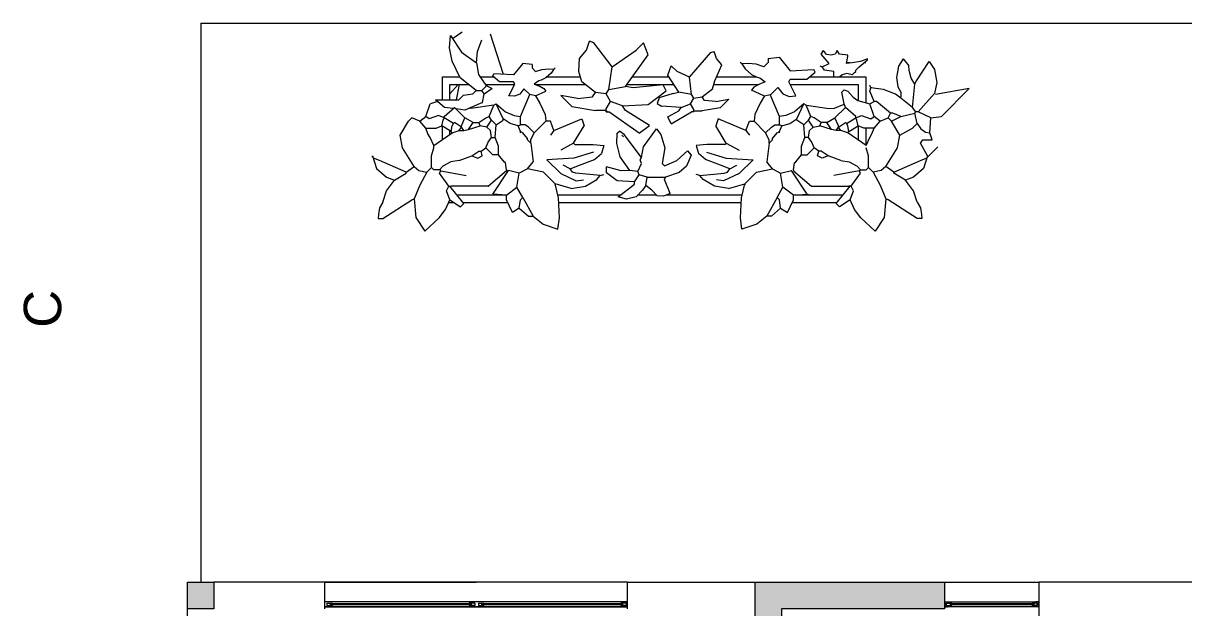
# Model space of a CAD drawing. Header units: inches. Extents: x -1721 to -596, y -6348 to -3031.
# Drawn here: x -837.43 to -831.29, y -3182.4 to -3179.32 of the extents above; entities that cross this region are included whole.
import ezdxf

# ---------------------------------------------------------------- set-up
doc = ezdxf.new("R2010")
doc.units = ezdxf.units.IN
doc.header["$MEASUREMENT"] = 0
for name, color, linetype, lineweight in [('0_Num_Penna__7', 7, 'Continuous', 18), ('A-FLOR-FTPT_Num_Penna__6', 6, 'Continuous', 18), ('A-FLOR-PATT_Num_Penna__8', 8, 'Continuous', 18), ('A-FURN_Num_Penna__8', 8, 'Continuous', 18), ('A-GLAZ-FULL_Num_Penna__4', 4, 'Continuous', 18), ('A-WALL-FULL_Num_Penna__7', 7, 'Continuous', 18), ('piante_Num_Penna__94', 94, 'Continuous', 18)]:
    doc.layers.add(name, color=color, linetype=linetype, lineweight=lineweight)
doc.styles.add('GENERATED_STYLE_1', font='Arial.ttf')

msp = doc.modelspace()

# ---------------------------------------------------------------- hatches: boundary and pattern name
at = {"layer": 'A-FLOR-PATT_Num_Penna__8', "linetype": 'Continuous', "lineweight": 18}
for points in [[(-836.5582, -3182.2665), (-836.5582, -3182.4065), (-836.4182, -3182.4065), (-836.4182, -3182.2665)], [(-833.5582, -3182.2665), (-833.5582, -3182.5165), (-833.4182, -3182.5165), (-833.4182, -3182.4065), (-832.5582, -3182.4065), (-832.5582, -3182.2665)], [(-835.8164, -3182.3703), (-835.8331, -3182.3703), (-835.8331, -3182.3965), (-835.8164, -3182.3965), (-835.8164, -3182.394), (-835.8306, -3182.394), (-835.8306, -3182.3728), (-835.8164, -3182.3728)], [(-834.2498, -3182.3703), (-834.2498, -3182.3728), (-834.2356, -3182.3728), (-834.2356, -3182.394), (-834.2498, -3182.394), (-834.2498, -3182.3965), (-834.2331, -3182.3965), (-834.2331, -3182.3703)], [(-832.5557, -3182.394), (-832.5557, -3182.3703), (-832.5582, -3182.3703), (-832.5582, -3182.3965), (-832.5416, -3182.3965), (-832.5416, -3182.394)], [(-832.0607, -3182.394), (-832.0749, -3182.394), (-832.0749, -3182.3965), (-832.0582, -3182.3965), (-832.0582, -3182.3703), (-832.0607, -3182.3703)]]:
    msp.add_hatch(color=8, dxfattribs=at).paths.add_polyline_path(points)

# ---------------------------------------------------------------- linework, layer by layer
at = {"layer": 'A-FLOR-FTPT_Num_Penna__6', "color": 6, "linetype": 'Continuous', "lineweight": 18}
for q in [(-830.5582, -3179.3165), (-836.4882, -3182.2665)]:
    msp.add_line((-836.4882, -3179.3165), q, dxfattribs=at)
at = {"layer": 'A-FURN_Num_Penna__8', "color": 8, "linetype": 'Continuous', "lineweight": 18}
for p, q in [((-835.8331, -3182.2665), (-835.0331, -3182.2665)), ((-832.5582, -3182.2665), (-832.0582, -3182.2665))]:
    msp.add_line(p, q, dxfattribs=at)
at = {"layer": 'A-FURN_Num_Penna__8', "color": 8, "linetype": 'Continuous', "lineweight": 18, "flags": 128}
for points in [[(-835.2109, -3179.72), (-835.2109, -3179.6001), (-835.1198, -3179.6001)], [(-835.011, -3179.6001), (-834.9395, -3179.6001)], [(-834.659, -3179.6001), (-834.4816, -3179.6001)], [(-834.2077, -3179.6001), (-834.0133, -3179.6001)], [(-833.7618, -3179.6001), (-833.5516, -3179.6001)], [(-833.2706, -3179.6001), (-832.9741, -3179.6001), (-832.9741, -3179.7358)], [(-835.1712, -3179.72), (-835.1712, -3179.6398), (-835.0723, -3179.6398)], [(-834.9841, -3179.6398), (-834.8298, -3179.6398)], [(-834.7211, -3179.6398), (-834.4557, -3179.6398)], [(-834.2361, -3179.6398), (-833.9876, -3179.6398)], [(-833.7767, -3179.6398), (-833.5384, -3179.6398)], [(-833.3735, -3179.6398), (-833.0139, -3179.6398), (-833.0139, -3179.7241)], [(-833.0139, -3179.8583), (-833.0139, -3179.9328)], [(-835.2109, -3179.9306), (-835.2109, -3179.86)], [(-835.1712, -3179.9033), (-835.1712, -3179.8848)], [(-832.9741, -3179.8703), (-832.9741, -3179.9601)], [(-834.8712, -3180.2242), (-835.1323, -3180.2242)], [(-834.27, -3180.2242), (-834.6008, -3180.2242)], [(-834.0782, -3180.2242), (-834.1795, -3180.2242)], [(-833.6272, -3180.2242), (-834.0283, -3180.2242)], [(-835.1488, -3180.2639), (-835.178, -3180.2639)], [(-834.865, -3180.2639), (-835.1005, -3180.2639)], [(-833.6319, -3180.2639), (-834.5961, -3180.2639)], [(-833.1275, -3180.2639), (-833.363, -3180.2639)], [(-836.5582, -3182.2665), (-836.4882, -3182.2665)], [(-834.2331, -3182.2665), (-835.8331, -3182.2665)]]:
    msp.add_lwpolyline(points, dxfattribs=at)
at = {"layer": 'A-GLAZ-FULL_Num_Penna__4', "color": 4, "linetype": 'Continuous', "lineweight": 18}
for p, q in [((-835.0331, -3182.3703), (-835.8331, -3182.3703)), ((-834.2331, -3182.3703), (-835.0331, -3182.3703)), ((-834.2498, -3182.3703), (-834.2498, -3182.3728)), ((-832.5582, -3182.3703), (-832.5416, -3182.3703)), ((-832.5557, -3182.3703), (-832.5557, -3182.394)), ((-832.5416, -3182.3703), (-832.0749, -3182.3703)), ((-832.0582, -3182.3703), (-832.0749, -3182.3703)), ((-832.0607, -3182.3703), (-832.0607, -3182.394)), ((-832.0607, -3182.394), (-832.0607, -3182.3703)), ((-835.8331, -3182.3965), (-835.0498, -3182.3965)), ((-835.0331, -3182.3965), (-835.8331, -3182.3965)), ((-835.8209, -3182.3767), (-835.8209, -3182.39)), ((-835.8209, -3182.3767), (-835.7917, -3182.3767)), ((-835.8209, -3182.39), (-835.7917, -3182.39)), ((-835.0589, -3182.3809), (-835.8017, -3182.3809)), ((-835.8017, -3182.3859), (-835.8017, -3182.3809)), ((-835.0589, -3182.3859), (-835.8017, -3182.3859)), ((-835.7917, -3182.3767), (-835.7917, -3182.3809)), ((-835.7917, -3182.3859), (-835.7917, -3182.39)), ((-835.0398, -3182.3767), (-835.0689, -3182.3767)), ((-835.0689, -3182.3767), (-835.0689, -3182.3809)), ((-835.0689, -3182.3859), (-835.0689, -3182.39)), ((-835.0398, -3182.39), (-835.0689, -3182.39)), ((-835.0589, -3182.3809), (-835.0589, -3182.3859)), ((-835.0498, -3182.3965), (-835.0331, -3182.3965)), ((-835.0398, -3182.3767), (-835.0398, -3182.39)), ((-835.0331, -3182.3965), (-834.2498, -3182.3965)), ((-834.2331, -3182.3965), (-835.0331, -3182.3965)), ((-835.0209, -3182.3767), (-835.0209, -3182.39)), ((-835.0209, -3182.3767), (-834.9917, -3182.3767)), ((-835.0209, -3182.39), (-834.9917, -3182.39)), ((-834.2589, -3182.3809), (-835.0017, -3182.3809)), ((-835.0017, -3182.3859), (-835.0017, -3182.3809)), ((-834.2589, -3182.3859), (-835.0017, -3182.3859)), ((-834.9917, -3182.3767), (-834.9917, -3182.3809)), ((-834.9917, -3182.3859), (-834.9917, -3182.39)), ((-834.2398, -3182.3767), (-834.2689, -3182.3767)), ((-834.2689, -3182.3767), (-834.2689, -3182.3809)), ((-834.2689, -3182.3859), (-834.2689, -3182.39)), ((-834.2398, -3182.39), (-834.2689, -3182.39)), ((-834.2589, -3182.3809), (-834.2589, -3182.3859)), ((-834.2498, -3182.3728), (-834.2356, -3182.3728)), ((-834.2498, -3182.394), (-834.2498, -3182.3965)), ((-834.2498, -3182.3965), (-834.2331, -3182.3965)), ((-834.2398, -3182.3767), (-834.2398, -3182.39)), ((-834.2356, -3182.3728), (-834.2356, -3182.394)), ((-832.5582, -3182.3965), (-832.5416, -3182.3965)), ((-832.5416, -3182.394), (-832.5557, -3182.394)), ((-832.5478, -3182.3767), (-832.5186, -3182.3767)), ((-832.5478, -3182.39), (-832.5478, -3182.3767)), ((-832.5478, -3182.39), (-832.5186, -3182.39)), ((-832.5416, -3182.394), (-832.5416, -3182.3965)), ((-832.0749, -3182.3965), (-832.5416, -3182.3965)), ((-832.0841, -3182.3809), (-832.5286, -3182.3809)), ((-832.5286, -3182.3809), (-832.5286, -3182.3859)), ((-832.0841, -3182.3859), (-832.5286, -3182.3859)), ((-832.5186, -3182.3809), (-832.5186, -3182.3767)), ((-832.5186, -3182.39), (-832.5186, -3182.3859)), ((-832.0687, -3182.3767), (-832.0941, -3182.3767)), ((-832.0941, -3182.3809), (-832.0941, -3182.3767)), ((-832.0941, -3182.39), (-832.0941, -3182.3859)), ((-832.0687, -3182.39), (-832.0941, -3182.39)), ((-832.0841, -3182.3859), (-832.0841, -3182.3809)), ((-832.0749, -3182.394), (-832.0607, -3182.394)), ((-832.0749, -3182.394), (-832.0749, -3182.3965)), ((-832.0749, -3182.394), (-832.0607, -3182.394)), ((-832.0749, -3182.3965), (-832.0749, -3182.394)), ((-832.0582, -3182.3965), (-832.0749, -3182.3965)), ((-832.0687, -3182.39), (-832.0687, -3182.3767))]:
    msp.add_line(p, q, dxfattribs=at)
at = {"layer": 'A-WALL-FULL_Num_Penna__7', "color": 7, "linetype": 'Continuous', "lineweight": 18}
for p, q in [((-836.5582, -3182.8165), (-836.5582, -3182.2665)), ((-835.8331, -3182.2665), (-836.4182, -3182.2665)), ((-835.8331, -3182.2665), (-835.8331, -3182.4065)), ((-834.2331, -3182.4065), (-834.2331, -3182.2665)), ((-834.2331, -3182.2665), (-833.5582, -3182.2665)), ((-832.0582, -3185.4265), (-832.0582, -3182.2665)), ((-831.2182, -3182.2665), (-832.0582, -3182.2665))]:
    msp.add_line(p, q, dxfattribs=at)
at = {"layer": 'A-WALL-FULL_Num_Penna__7', "color": 7, "linetype": 'Continuous', "lineweight": 18, "flags": 128}
msp.add_lwpolyline([(-836.5582, -3182.2665), (-836.4182, -3182.2665), (-836.4182, -3182.4065), (-836.5582, -3182.4065)], dxfattribs=at)
msp.add_lwpolyline([(-833.5582, -3182.4065), (-833.5582, -3182.2665), (-832.5582, -3182.2665), (-832.5582, -3182.4065), (-833.4182, -3182.4065), (-833.4182, -3182.5165), (-833.5582, -3182.5165)], close=True, dxfattribs=at)
at = {"layer": 'piante_Num_Penna__94', "color": 94, "linetype": 'Continuous', "lineweight": 18}
for p, q in [((-835.1518, -3179.3935), (-835.1072, -3179.3623)), ((-835.1732, -3179.4463), (-835.1687, -3179.3806)), ((-835.1687, -3179.3806), (-835.1105, -3179.4697)), ((-835.0255, -3179.465), (-835.0031, -3179.4041)), ((-834.9585, -3179.3729), (-834.8907, -3179.5861)), ((-834.4497, -3179.4593), (-834.4338, -3179.4116)), ((-834.41, -3179.4195), (-834.4338, -3179.4116)), ((-834.3147, -3179.5466), (-834.41, -3179.4195)), ((-834.1876, -3179.4593), (-834.1479, -3179.4195)), ((-834.1241, -3179.4831), (-834.1479, -3179.4195)), ((-835.1598, -3179.5166), (-835.1732, -3179.4463)), ((-835.1105, -3179.4697), (-835.03, -3179.526)), ((-835.03, -3179.526), (-835.0255, -3179.465)), ((-834.4868, -3179.5033), (-834.4497, -3179.4593)), ((-834.3147, -3179.5466), (-834.1876, -3179.4593)), ((-834.2432, -3179.6498), (-834.1241, -3179.4831)), ((-833.906, -3179.6016), (-833.7932, -3179.4715)), ((-833.7932, -3179.4715), (-833.7749, -3179.4654)), ((-833.7627, -3179.5021), (-833.7749, -3179.4654)), ((-833.2097, -3179.4794), (-833.1975, -3179.4611)), ((-833.1669, -3179.5283), (-833.2097, -3179.4794)), ((-833.182, -3179.481), (-833.1975, -3179.4611)), ((-833.157, -3179.4854), (-833.182, -3179.481)), ((-833.1361, -3179.4789), (-833.157, -3179.4854)), ((-833.1242, -3179.4611), (-833.1361, -3179.4789)), ((-833.112, -3179.4794), (-833.1242, -3179.4611)), ((-833.0692, -3179.4855), (-833.112, -3179.4794)), ((-833.0692, -3179.4916), (-833.0692, -3179.4855)), ((-835.1179, -3179.604), (-835.1598, -3179.5166)), ((-835.03, -3179.526), (-835.02, -3179.587)), ((-834.7862, -3179.5283), (-834.8351, -3179.5894)), ((-834.7374, -3179.5344), (-834.7862, -3179.5283)), ((-834.7374, -3179.5344), (-834.7374, -3179.5527)), ((-834.4904, -3179.572), (-834.4868, -3179.5033)), ((-834.3306, -3179.6657), (-834.3147, -3179.5466)), ((-834.02, -3179.5897), (-834.0017, -3179.5409)), ((-833.9712, -3179.5714), (-834.0017, -3179.5409)), ((-833.7708, -3179.6211), (-833.7341, -3179.5359)), ((-833.7341, -3179.5359), (-833.7627, -3179.5021)), ((-833.6293, -3179.5313), (-833.6366, -3179.524)), ((-833.5954, -3179.5285), (-833.6293, -3179.5313)), ((-833.6293, -3179.5313), (-833.6115, -3179.5567)), ((-833.5523, -3179.5328), (-833.5954, -3179.5285)), ((-833.512, -3179.546), (-833.5523, -3179.5328)), ((-833.4901, -3179.524), (-833.512, -3179.546)), ((-833.4901, -3179.502), (-833.4314, -3179.4947)), ((-833.4901, -3179.502), (-833.4901, -3179.524)), ((-833.4314, -3179.4947), (-833.3728, -3179.568)), ((-833.2158, -3179.5405), (-833.2036, -3179.5466)), ((-833.2036, -3179.5466), (-833.1669, -3179.5283)), ((-833.1914, -3179.5649), (-833.2036, -3179.5466)), ((-833.0753, -3179.5283), (-833.0692, -3179.4916)), ((-833.0464, -3179.5248), (-833.0753, -3179.5283)), ((-833.0564, -3179.526), (-833.0749, -3179.526)), ((-833.0015, -3179.5182), (-833.0464, -3179.5248)), ((-833.0264, -3179.5649), (-833.0081, -3179.5466)), ((-833.0081, -3179.5466), (-832.9654, -3179.51)), ((-832.9654, -3179.5038), (-833.0015, -3179.5182)), ((-832.9741, -3179.526), (-832.9841, -3179.526)), ((-832.9654, -3179.51), (-832.9654, -3179.5038)), ((-832.8011, -3179.5423), (-832.8116, -3179.6035)), ((-832.776, -3179.5038), (-832.8011, -3179.5423)), ((-832.776, -3179.5038), (-832.7455, -3179.5405)), ((-832.7438, -3179.5663), (-832.7455, -3179.5405)), ((-832.7088, -3179.626), (-832.639, -3179.5182)), ((-832.639, -3179.5182), (-832.6102, -3179.5608)), ((-835.0324, -3179.6712), (-835.1179, -3179.604)), ((-835.02, -3179.587), (-834.9785, -3179.6481)), ((-834.9451, -3179.5955), (-834.9389, -3179.5833)), ((-834.9084, -3179.626), (-834.9451, -3179.5955)), ((-834.8351, -3179.5894), (-834.9389, -3179.5833)), ((-834.7374, -3179.5527), (-834.719, -3179.571)), ((-834.719, -3179.571), (-834.6855, -3179.56)), ((-834.6642, -3179.6047), (-834.6889, -3179.6176)), ((-834.6855, -3179.56), (-834.6496, -3179.5565)), ((-834.6362, -3179.58), (-834.6642, -3179.6047)), ((-834.6496, -3179.5565), (-834.6213, -3179.5588)), ((-834.6213, -3179.5588), (-834.6362, -3179.58)), ((-834.6213, -3179.5588), (-834.6152, -3179.5527)), ((-834.4735, -3179.626), (-834.4904, -3179.572)), ((-833.961, -3179.681), (-834.02, -3179.5897)), ((-833.906, -3179.6016), (-833.9712, -3179.5714)), ((-833.8938, -3179.6932), (-833.906, -3179.6016)), ((-833.6115, -3179.5567), (-833.5778, -3179.5864)), ((-833.5778, -3179.5864), (-833.5482, -3179.6019)), ((-833.5482, -3179.6019), (-833.534, -3179.6046)), ((-833.534, -3179.6046), (-833.5047, -3179.6266)), ((-833.3801, -3179.6266), (-833.3728, -3179.612)), ((-833.3728, -3179.568), (-833.2482, -3179.5607)), ((-833.3728, -3179.612), (-833.2848, -3179.612)), ((-833.2848, -3179.612), (-833.2408, -3179.5753)), ((-833.2408, -3179.5753), (-833.2482, -3179.5607)), ((-833.1425, -3179.571), (-833.1914, -3179.5649)), ((-833.1425, -3179.6016), (-833.1425, -3179.571)), ((-833.112, -3179.6016), (-833.1425, -3179.6016)), ((-833.0985, -3179.5893), (-833.112, -3179.6016)), ((-833.0745, -3179.5816), (-833.0985, -3179.5893)), ((-833.0448, -3179.5894), (-833.0745, -3179.5816)), ((-833.0326, -3179.5771), (-833.0448, -3179.5894)), ((-833.0326, -3179.5771), (-833.0264, -3179.571)), ((-833.0264, -3179.571), (-833.0264, -3179.5649)), ((-832.8116, -3179.6035), (-832.8043, -3179.6516)), ((-832.7333, -3179.6057), (-832.7438, -3179.5663)), ((-832.7149, -3179.6382), (-832.7333, -3179.6057)), ((-832.6102, -3179.5608), (-832.5977, -3179.6286)), ((-835.1274, -3179.6398), (-835.1712, -3179.6886)), ((-835.1361, -3179.72), (-835.1201, -3179.6398)), ((-835.0507, -3179.6895), (-835.0324, -3179.6712)), ((-835.0324, -3179.6712), (-835.0019, -3179.6712)), ((-834.9774, -3179.6467), (-835.0019, -3179.6712)), ((-834.9896, -3179.6895), (-835.0019, -3179.6712)), ((-834.9504, -3179.6634), (-834.9908, -3179.6916)), ((-834.9464, -3179.6623), (-834.9774, -3179.6467)), ((-834.8351, -3179.626), (-834.9084, -3179.626)), ((-834.8595, -3179.6993), (-834.829, -3179.6382)), ((-834.829, -3179.6382), (-834.8351, -3179.626)), ((-834.7801, -3179.6627), (-834.8022, -3179.6905)), ((-834.7496, -3179.6932), (-834.7801, -3179.6627)), ((-834.7007, -3179.6199), (-834.7252, -3179.6382)), ((-834.7252, -3179.6382), (-834.6967, -3179.6493)), ((-834.6889, -3179.6176), (-834.7007, -3179.6199)), ((-834.6967, -3179.6493), (-834.6754, -3179.6611)), ((-834.6754, -3179.6611), (-834.6641, -3179.6749)), ((-834.402, -3179.6816), (-834.4735, -3179.626)), ((-834.3464, -3179.6895), (-834.3306, -3179.6657)), ((-834.3306, -3179.6657), (-834.2432, -3179.6498)), ((-834.2035, -3179.6578), (-834.2432, -3179.6498)), ((-834.0447, -3179.6419), (-834.2035, -3179.6578)), ((-834.1241, -3179.7451), (-834.0288, -3179.6737)), ((-834.0288, -3179.6737), (-834.0447, -3179.6419)), ((-833.8388, -3179.7054), (-833.7839, -3179.6627)), ((-833.7839, -3179.6627), (-833.7708, -3179.6211)), ((-833.5644, -3179.6541), (-833.578, -3179.6706)), ((-833.512, -3179.6999), (-833.578, -3179.6706)), ((-833.5388, -3179.64), (-833.5644, -3179.6541)), ((-833.5047, -3179.6266), (-833.5388, -3179.64)), ((-833.4754, -3179.6926), (-833.4387, -3179.6559)), ((-833.4387, -3179.6559), (-833.4122, -3179.6893)), ((-833.3435, -3179.6999), (-833.3801, -3179.6266)), ((-833.0997, -3179.681), (-833.0875, -3179.6688)), ((-833.0875, -3179.6688), (-833.0692, -3179.6749)), ((-832.947, -3179.6566), (-832.9531, -3179.6443)), ((-832.9531, -3179.6749), (-832.947, -3179.6566)), ((-832.8805, -3179.6658), (-832.947, -3179.6566)), ((-832.9409, -3179.6566), (-832.947, -3179.6566)), ((-832.8168, -3179.6909), (-832.8805, -3179.6658)), ((-832.8043, -3179.6516), (-832.7882, -3179.681)), ((-832.7271, -3179.7604), (-832.7149, -3179.6382)), ((-832.7149, -3179.6382), (-832.7088, -3179.626)), ((-832.5977, -3179.6286), (-832.6111, -3179.6871)), ((-832.427, -3179.6618), (-832.605, -3179.6932)), ((-832.5744, -3179.8093), (-832.427, -3179.6618)), ((-835.2352, -3179.7303), (-835.2749, -3179.7421)), ((-835.2474, -3179.72), (-835.124, -3179.72)), ((-835.2001, -3179.7604), (-835.2472, -3179.72)), ((-835.124, -3179.72), (-835.0996, -3179.6956)), ((-835.0996, -3179.6956), (-835.0507, -3179.6895)), ((-834.9999, -3179.7356), (-835.0926, -3179.7745)), ((-834.9999, -3179.7356), (-834.9896, -3179.6895)), ((-834.9999, -3179.7356), (-834.9979, -3179.7356)), ((-834.8303, -3179.7022), (-834.8595, -3179.6993)), ((-834.8022, -3179.6905), (-834.8303, -3179.7022)), ((-834.7985, -3179.8093), (-834.7496, -3179.6932)), ((-834.719, -3179.6993), (-834.7496, -3179.6932)), ((-834.719, -3179.6993), (-834.6641, -3179.6749)), ((-834.719, -3179.6993), (-834.6956, -3179.7375)), ((-834.5852, -3179.6981), (-834.5269, -3179.7554)), ((-834.4973, -3179.7134), (-834.5852, -3179.6981)), ((-834.4973, -3179.7134), (-834.4179, -3179.7054)), ((-834.4179, -3179.7054), (-834.402, -3179.6816)), ((-834.3464, -3179.6895), (-834.402, -3179.6816)), ((-834.3226, -3179.7292), (-834.3464, -3179.6895)), ((-834.3464, -3179.7689), (-834.3226, -3179.7292)), ((-834.2591, -3179.7531), (-834.3226, -3179.7292)), ((-834.0661, -3179.7103), (-834.0762, -3179.7394)), ((-833.9915, -3179.6871), (-834.0661, -3179.7103)), ((-833.9915, -3179.6871), (-833.961, -3179.681)), ((-833.8938, -3179.6932), (-833.961, -3179.681)), ((-833.8999, -3179.7421), (-833.8816, -3179.7115)), ((-833.8816, -3179.7115), (-833.8938, -3179.6932)), ((-833.8816, -3179.7115), (-833.8388, -3179.7054)), ((-833.8266, -3179.7237), (-833.8388, -3179.7054)), ((-833.7655, -3179.7299), (-833.8266, -3179.7237)), ((-833.7655, -3179.7299), (-833.6979, -3179.7181)), ((-833.6979, -3179.7181), (-833.7428, -3179.7622)), ((-833.509, -3179.6993), (-833.5324, -3179.7375)), ((-833.509, -3179.6993), (-833.4784, -3179.6932)), ((-833.4296, -3179.8093), (-833.4784, -3179.6932)), ((-833.4122, -3179.6893), (-833.3786, -3179.7034)), ((-833.3786, -3179.7034), (-833.3435, -3179.6999)), ((-833.0875, -3179.7421), (-833.0997, -3179.681)), ((-833.0692, -3179.6749), (-833.0401, -3179.7073)), ((-833.0401, -3179.7073), (-833.0151, -3179.7237)), ((-833.0151, -3179.7237), (-832.9531, -3179.7421)), ((-832.9409, -3179.6993), (-832.9531, -3179.6749)), ((-832.9531, -3179.7421), (-832.9287, -3179.7299)), ((-832.9287, -3179.7299), (-832.9409, -3179.6993)), ((-832.9165, -3179.7299), (-832.9287, -3179.7299)), ((-832.8432, -3179.7909), (-832.9165, -3179.7299)), ((-832.7882, -3179.7115), (-832.8168, -3179.6909)), ((-832.7882, -3179.681), (-832.7882, -3179.7054)), ((-832.7882, -3179.7115), (-832.7882, -3179.7054)), ((-832.7271, -3179.7604), (-832.7882, -3179.7115)), ((-832.6966, -3179.7848), (-832.6111, -3179.6871)), ((-835.2993, -3179.8093), (-835.2749, -3179.7421)), ((-835.2016, -3179.8093), (-835.1466, -3179.7604)), ((-835.1535, -3179.7665), (-835.2001, -3179.7604)), ((-835.0916, -3179.8154), (-835.1466, -3179.7604)), ((-835.0926, -3179.7745), (-835.1385, -3179.7685)), ((-835.0611, -3179.7665), (-835.0715, -3179.7656)), ((-834.9389, -3179.7482), (-835.0611, -3179.7665)), ((-834.9634, -3179.8093), (-834.9389, -3179.7482)), ((-834.9389, -3179.7482), (-834.9267, -3179.7421)), ((-834.8901, -3179.8215), (-834.9267, -3179.7421)), ((-834.9267, -3179.7421), (-834.8774, -3179.7833)), ((-834.8774, -3179.7833), (-834.8325, -3179.8033)), ((-834.6956, -3179.7375), (-834.6687, -3179.7986)), ((-834.5269, -3179.7554), (-834.402, -3179.7769)), ((-834.3464, -3179.7769), (-834.402, -3179.7769)), ((-834.3464, -3179.7769), (-834.3464, -3179.7689)), ((-834.3385, -3179.7848), (-834.3464, -3179.7769)), ((-834.3464, -3179.7848), (-834.3464, -3179.7769)), ((-834.3464, -3179.7848), (-834.3385, -3179.7848)), ((-834.3385, -3179.7848), (-834.3306, -3179.7848)), ((-834.1718, -3179.896), (-834.3306, -3179.7848)), ((-834.2591, -3179.7531), (-834.1241, -3179.7451)), ((-834.2432, -3179.7769), (-834.2591, -3179.7531)), ((-834.1162, -3179.8563), (-834.2432, -3179.7769)), ((-834.0762, -3179.7394), (-834.0526, -3179.7543)), ((-833.9488, -3179.7604), (-834.0526, -3179.7543)), ((-834.0194, -3179.8106), (-833.961, -3179.7787)), ((-834.0014, -3179.8468), (-833.8938, -3179.7848)), ((-833.961, -3179.7787), (-833.9488, -3179.7604)), ((-833.9488, -3179.7604), (-833.8999, -3179.7421)), ((-833.8816, -3179.7726), (-833.8999, -3179.7421)), ((-833.8877, -3179.7848), (-833.8938, -3179.7848)), ((-833.8877, -3179.7848), (-833.8816, -3179.7787)), ((-833.8816, -3179.7848), (-833.8877, -3179.7848)), ((-833.8816, -3179.7787), (-833.8816, -3179.7726)), ((-833.8816, -3179.7787), (-833.8388, -3179.7787)), ((-833.8816, -3179.7848), (-833.8816, -3179.7787)), ((-833.7428, -3179.7622), (-833.8388, -3179.7787)), ((-833.5324, -3179.7375), (-833.5593, -3179.7986)), ((-833.3507, -3179.7833), (-833.3955, -3179.8033)), ((-833.3013, -3179.7421), (-833.3507, -3179.7833)), ((-833.338, -3179.8215), (-833.3013, -3179.7421)), ((-833.2891, -3179.7482), (-833.3013, -3179.7421)), ((-833.2891, -3179.7482), (-833.1669, -3179.7665)), ((-833.2647, -3179.8093), (-833.2891, -3179.7482)), ((-833.1669, -3179.7665), (-833.1392, -3179.7642)), ((-833.1392, -3179.7642), (-833.0871, -3179.7434)), ((-833.1364, -3179.8154), (-833.0814, -3179.7604)), ((-833.0814, -3179.7604), (-833.0875, -3179.7421)), ((-833.0264, -3179.8093), (-833.0814, -3179.7604)), ((-832.9287, -3179.8093), (-832.9531, -3179.7421)), ((-832.8554, -3179.8154), (-832.8432, -3179.7909)), ((-832.831, -3179.7909), (-832.8432, -3179.7909)), ((-832.7882, -3179.8093), (-832.831, -3179.7909)), ((-832.7882, -3179.8093), (-832.7149, -3179.7909)), ((-832.7088, -3179.7848), (-832.7271, -3179.7604)), ((-832.7149, -3179.7909), (-832.7088, -3179.7848)), ((-832.7027, -3179.8459), (-832.7149, -3179.7909)), ((-832.6966, -3179.7848), (-832.7088, -3179.7848)), ((-832.6294, -3179.8154), (-832.6966, -3179.7848)), ((-835.4337, -3179.907), (-835.3909, -3179.8337)), ((-835.3909, -3179.8337), (-835.3726, -3179.8154)), ((-835.3299, -3179.8337), (-835.3726, -3179.8154)), ((-835.3299, -3179.8337), (-835.2993, -3179.8093)), ((-835.2993, -3179.8703), (-835.3299, -3179.8337)), ((-835.281, -3179.8215), (-835.2993, -3179.8093)), ((-835.2321, -3179.8032), (-835.281, -3179.8215)), ((-835.2443, -3179.8703), (-835.2138, -3179.8581)), ((-835.2016, -3179.8154), (-835.2321, -3179.8032)), ((-835.2138, -3179.8581), (-835.2077, -3179.8276)), ((-835.1649, -3179.8887), (-835.2138, -3179.8581)), ((-835.2077, -3179.8276), (-835.2016, -3179.8154)), ((-835.2016, -3179.8154), (-835.2016, -3179.8093)), ((-835.1527, -3179.8459), (-835.2016, -3179.8154)), ((-835.1649, -3179.8887), (-835.1588, -3179.8581)), ((-835.1588, -3179.8581), (-835.1527, -3179.8459)), ((-835.1466, -3179.8398), (-835.1527, -3179.8459)), ((-835.11, -3179.8642), (-835.1466, -3179.8398)), ((-835.11, -3179.8581), (-835.0916, -3179.8154)), ((-835.11, -3179.8642), (-835.11, -3179.8581)), ((-835.0489, -3179.8398), (-835.0916, -3179.8154)), ((-835.0733, -3179.8765), (-835.0489, -3179.8398)), ((-835.0733, -3179.8765), (-835.0122, -3179.8581)), ((-835.0489, -3179.8398), (-835.0184, -3179.8398)), ((-835.0184, -3179.8398), (-834.9817, -3179.8154)), ((-835.0122, -3179.8581), (-835.0184, -3179.8398)), ((-834.9756, -3179.8642), (-835.0122, -3179.8581)), ((-834.9817, -3179.8154), (-834.9634, -3179.8093)), ((-834.9756, -3179.8642), (-834.9512, -3179.8276)), ((-834.9512, -3179.8276), (-834.9634, -3179.8093)), ((-834.9267, -3179.852), (-834.9512, -3179.8276)), ((-834.9328, -3179.9192), (-834.9267, -3179.852)), ((-834.9267, -3179.852), (-834.8901, -3179.8276)), ((-834.8534, -3179.8459), (-834.8901, -3179.8215)), ((-834.8901, -3179.8276), (-834.8901, -3179.8215)), ((-834.8107, -3179.8581), (-834.8534, -3179.8459)), ((-834.8325, -3179.8033), (-834.7985, -3179.8093)), ((-834.8107, -3179.8581), (-834.7985, -3179.852)), ((-834.7985, -3179.8887), (-834.8107, -3179.8581)), ((-834.7985, -3179.852), (-834.7985, -3179.8093)), ((-834.774, -3179.852), (-834.7985, -3179.852)), ((-834.7557, -3179.8642), (-834.774, -3179.852)), ((-834.7252, -3179.8948), (-834.6641, -3179.8337)), ((-834.6687, -3179.7986), (-834.6641, -3179.8337)), ((-834.6396, -3179.8337), (-834.6641, -3179.8337)), ((-834.6213, -3179.8826), (-834.6396, -3179.8337)), ((-834.6213, -3179.8826), (-834.4747, -3179.8215)), ((-834.5175, -3179.9498), (-834.4625, -3179.8581)), ((-834.4747, -3179.8215), (-834.4625, -3179.8581)), ((-834.1718, -3179.896), (-834.1162, -3179.8563)), ((-834.0014, -3179.8468), (-834.0194, -3179.8106)), ((-833.7533, -3179.8215), (-833.7655, -3179.8581)), ((-833.7106, -3179.9498), (-833.7655, -3179.8581)), ((-833.6067, -3179.8826), (-833.7533, -3179.8215)), ((-833.6067, -3179.8826), (-833.5884, -3179.8337)), ((-833.5884, -3179.8337), (-833.564, -3179.8337)), ((-833.5593, -3179.7986), (-833.564, -3179.8337)), ((-833.5029, -3179.8948), (-833.564, -3179.8337)), ((-833.4723, -3179.8642), (-833.454, -3179.852)), ((-833.454, -3179.852), (-833.4296, -3179.852)), ((-833.3955, -3179.8033), (-833.4296, -3179.8093)), ((-833.4296, -3179.852), (-833.4296, -3179.8093)), ((-833.4174, -3179.8581), (-833.4296, -3179.852)), ((-833.4296, -3179.8887), (-833.4174, -3179.8581)), ((-833.4174, -3179.8581), (-833.3746, -3179.8459)), ((-833.3746, -3179.8459), (-833.338, -3179.8215)), ((-833.338, -3179.8276), (-833.338, -3179.8215)), ((-833.3013, -3179.852), (-833.338, -3179.8276)), ((-833.3013, -3179.852), (-833.2769, -3179.8276)), ((-833.2952, -3179.9192), (-833.3013, -3179.852)), ((-833.2769, -3179.8276), (-833.2647, -3179.8093)), ((-833.2525, -3179.8642), (-833.2769, -3179.8276)), ((-833.2463, -3179.8154), (-833.2647, -3179.8093)), ((-833.2525, -3179.8642), (-833.2158, -3179.8581)), ((-833.2097, -3179.8398), (-833.2463, -3179.8154)), ((-833.2158, -3179.8581), (-833.2097, -3179.8398)), ((-833.1547, -3179.8765), (-833.2158, -3179.8581)), ((-833.1792, -3179.8398), (-833.2097, -3179.8398)), ((-833.1792, -3179.8398), (-833.1364, -3179.8154)), ((-833.1547, -3179.8765), (-833.1792, -3179.8398)), ((-833.1181, -3179.8581), (-833.1364, -3179.8154)), ((-833.1181, -3179.8642), (-833.0814, -3179.8398)), ((-833.1181, -3179.8642), (-833.1181, -3179.8581)), ((-833.0814, -3179.8398), (-833.0753, -3179.8459)), ((-833.0753, -3179.8459), (-833.0264, -3179.8154)), ((-833.0692, -3179.8581), (-833.0753, -3179.8459)), ((-833.0631, -3179.8887), (-833.0692, -3179.8581)), ((-833.0631, -3179.8887), (-833.0142, -3179.8581)), ((-833.0264, -3179.8154), (-832.9959, -3179.8032)), ((-833.0264, -3179.8154), (-833.0264, -3179.8093)), ((-833.0203, -3179.8276), (-833.0264, -3179.8154)), ((-833.0142, -3179.8581), (-833.0203, -3179.8276)), ((-832.9837, -3179.8703), (-833.0142, -3179.8581)), ((-832.9959, -3179.8032), (-832.947, -3179.8215)), ((-832.947, -3179.8215), (-832.9287, -3179.8093)), ((-832.8982, -3179.8337), (-832.9287, -3179.8093)), ((-832.9287, -3179.8703), (-832.8982, -3179.8337)), ((-832.8982, -3179.8337), (-832.8554, -3179.8154)), ((-832.8371, -3179.8337), (-832.8554, -3179.8154)), ((-832.8371, -3179.8337), (-832.7882, -3179.8093)), ((-832.7943, -3179.907), (-832.8371, -3179.8337)), ((-832.7271, -3179.8703), (-832.7027, -3179.8459)), ((-832.7027, -3179.8459), (-832.6825, -3179.8738)), ((-832.6355, -3179.8948), (-832.6294, -3179.8154)), ((-832.6294, -3179.8154), (-832.5744, -3179.8093)), ((-835.4215, -3179.9742), (-835.4337, -3179.907)), ((-835.2871, -3179.9009), (-835.2993, -3179.8703)), ((-835.2993, -3179.8703), (-835.2443, -3179.8703)), ((-835.2749, -3179.9192), (-835.2871, -3179.9009)), ((-835.2566, -3179.962), (-835.2749, -3179.9192)), ((-835.2566, -3179.962), (-835.1588, -3179.8948)), ((-835.1588, -3179.8948), (-835.1649, -3179.8887)), ((-835.1588, -3179.8948), (-835.1222, -3179.8826)), ((-835.1222, -3179.8826), (-835.11, -3179.8642)), ((-835.1222, -3179.8826), (-835.0978, -3179.8826)), ((-835.0978, -3179.8826), (-835.11, -3179.8642)), ((-835.0978, -3179.8826), (-835.0733, -3179.8765)), ((-834.9573, -3179.8826), (-834.9756, -3179.8642)), ((-834.9695, -3179.9436), (-834.9512, -3179.9192)), ((-834.9512, -3179.9192), (-834.9573, -3179.8826)), ((-834.9512, -3179.9192), (-834.9328, -3179.9192)), ((-834.9144, -3179.9649), (-834.9328, -3179.9192)), ((-834.7862, -3179.8948), (-834.7985, -3179.8887)), ((-834.7985, -3179.8948), (-834.7985, -3179.8887)), ((-834.7618, -3179.9253), (-834.7862, -3179.8948)), ((-834.7252, -3179.8948), (-834.7557, -3179.8642)), ((-834.7435, -3179.9314), (-834.7252, -3179.8948)), ((-834.6213, -3179.8826), (-834.6396, -3179.907)), ((-834.2887, -3179.9507), (-834.288, -3179.8975)), ((-834.288, -3179.8975), (-834.2758, -3179.8853)), ((-834.2513, -3179.9036), (-834.2758, -3179.8853)), ((-834.2546, -3179.9155), (-834.2625, -3179.9075)), ((-834.1597, -3180.0258), (-834.2513, -3179.9036)), ((-834.1485, -3179.9684), (-834.0803, -3179.8731)), ((-834.0803, -3179.8731), (-834.0559, -3179.9036)), ((-834.0559, -3179.9036), (-834.0363, -3179.9742)), ((-833.6067, -3179.8826), (-833.5884, -3179.907)), ((-833.5029, -3179.8948), (-833.4723, -3179.8642)), ((-833.4845, -3179.9314), (-833.5029, -3179.8948)), ((-833.4662, -3179.9253), (-833.4418, -3179.8948)), ((-833.4418, -3179.8948), (-833.4296, -3179.8887)), ((-833.4296, -3179.8948), (-833.4296, -3179.8887)), ((-833.3136, -3179.9649), (-833.2952, -3179.9192)), ((-833.2769, -3179.9192), (-833.2952, -3179.9192)), ((-833.2769, -3179.9192), (-833.2708, -3179.8826)), ((-833.2586, -3179.9436), (-833.2769, -3179.9192)), ((-833.2708, -3179.8826), (-833.2525, -3179.8642)), ((-833.1303, -3179.8826), (-833.1547, -3179.8765)), ((-833.1303, -3179.8826), (-833.1181, -3179.8642)), ((-833.1059, -3179.8826), (-833.1303, -3179.8826)), ((-833.1059, -3179.8826), (-833.1181, -3179.8642)), ((-833.0692, -3179.8948), (-833.1059, -3179.8826)), ((-833.0692, -3179.8948), (-833.0631, -3179.8887)), ((-832.9715, -3179.962), (-833.0692, -3179.8948)), ((-832.9287, -3179.8703), (-832.9837, -3179.8703)), ((-832.9715, -3179.962), (-832.9531, -3179.9192)), ((-832.9531, -3179.9192), (-832.9409, -3179.9009)), ((-832.9409, -3179.9009), (-832.9287, -3179.8703)), ((-832.8065, -3179.9742), (-832.7943, -3179.907)), ((-832.7943, -3179.907), (-832.7271, -3179.8703)), ((-832.6825, -3179.8738), (-832.6573, -3179.8915)), ((-832.6573, -3179.8915), (-832.6355, -3179.8948)), ((-832.6233, -3179.9314), (-832.6355, -3179.8948)), ((-835.3604, -3180.0719), (-835.4215, -3179.9742)), ((-835.2688, -3180.0169), (-835.2566, -3179.9742)), ((-835.2566, -3179.9742), (-835.2566, -3179.962)), ((-835.0061, -3179.9925), (-834.9817, -3179.9742)), ((-834.9817, -3179.9742), (-834.9695, -3179.9436)), ((-834.9451, -3180.0108), (-834.9817, -3179.9742)), ((-834.9145, -3180.0108), (-834.9144, -3179.9649)), ((-834.7618, -3179.9314), (-834.7618, -3179.9253)), ((-834.7435, -3179.9498), (-834.7618, -3179.9314)), ((-834.7435, -3179.9498), (-834.7435, -3179.9314)), ((-834.7435, -3179.9498), (-834.7313, -3180.0475)), ((-834.5175, -3179.9498), (-834.5847, -3179.9864)), ((-834.5175, -3179.9498), (-834.5114, -3179.9559)), ((-834.5114, -3179.9559), (-834.4136, -3179.9559)), ((-834.4136, -3179.9559), (-834.3587, -3179.962)), ((-834.3587, -3179.962), (-834.3709, -3180.0047)), ((-834.2719, -3180.0213), (-834.2887, -3179.9507)), ((-834.1597, -3180.0258), (-834.1485, -3179.9684)), ((-834.0363, -3179.9742), (-834.0498, -3180.0564)), ((-833.8144, -3179.9559), (-833.8694, -3179.962)), ((-833.8694, -3179.962), (-833.8572, -3180.0047)), ((-833.7167, -3179.9559), (-833.8144, -3179.9559)), ((-833.7106, -3179.9498), (-833.7167, -3179.9559)), ((-833.7106, -3179.9498), (-833.6434, -3179.9864)), ((-833.4845, -3179.9498), (-833.4968, -3180.0475)), ((-833.4845, -3179.9498), (-833.4662, -3179.9314)), ((-833.4845, -3179.9498), (-833.4845, -3179.9314)), ((-833.4662, -3179.9314), (-833.4662, -3179.9253)), ((-833.3135, -3180.0108), (-833.3136, -3179.9649)), ((-833.283, -3180.0108), (-833.2463, -3179.9742)), ((-833.2463, -3179.9742), (-833.2586, -3179.9436)), ((-833.2219, -3179.9925), (-833.2463, -3179.9742)), ((-832.9593, -3180.0169), (-832.9715, -3179.9742)), ((-832.8676, -3180.0719), (-832.8065, -3179.9742)), ((-832.6844, -3179.9498), (-832.6722, -3179.9314)), ((-832.6477, -3180.0169), (-832.6844, -3179.9498)), ((-832.6722, -3179.9314), (-832.6233, -3179.9314)), ((-832.6477, -3180.023), (-832.5928, -3179.9681)), ((-835.5803, -3180.0169), (-835.5595, -3180.0825)), ((-835.5803, -3180.023), (-835.5803, -3180.0169)), ((-835.5436, -3180.0414), (-835.5742, -3180.0292)), ((-835.4032, -3180.1024), (-835.5436, -3180.0414)), ((-835.2688, -3180.078), (-835.2688, -3180.0169)), ((-835.1222, -3180.0414), (-835.1668, -3180.0472)), ((-835.1222, -3180.0414), (-835.055, -3180.0169)), ((-835.055, -3180.0169), (-835.0184, -3179.9925)), ((-835.055, -3180.0169), (-835.0245, -3180.0292)), ((-835.0245, -3180.0292), (-835, -3180.0169)), ((-835.0184, -3179.9925), (-835.0061, -3179.9925)), ((-835, -3180.0169), (-835.0061, -3179.9925)), ((-834.9145, -3180.0108), (-834.9451, -3180.0108)), ((-834.884, -3180.0475), (-834.9145, -3180.0108)), ((-834.517, -3180.029), (-834.6586, -3180.0368)), ((-834.6586, -3180.0368), (-834.5853, -3180.1097)), ((-834.4126, -3179.9977), (-834.517, -3180.029)), ((-834.4869, -3180.0658), (-834.4075, -3180.0353)), ((-834.4075, -3180.0353), (-834.3709, -3180.0047)), ((-834.2208, -3180.093), (-834.2719, -3180.0213)), ((-834.1658, -3180.038), (-834.1597, -3180.0258)), ((-834.1597, -3180.0564), (-834.1658, -3180.038)), ((-834.0376, -3180.0686), (-833.9718, -3180.0418)), ((-833.9718, -3180.0418), (-833.9154, -3179.9892)), ((-833.8971, -3180.0136), (-833.9213, -3180.0712)), ((-833.9154, -3179.9892), (-833.8971, -3180.0136)), ((-833.8205, -3180.0353), (-833.8572, -3180.0047)), ((-833.7411, -3180.0658), (-833.8205, -3180.0353)), ((-833.8154, -3179.9977), (-833.711, -3180.029)), ((-833.711, -3180.029), (-833.5694, -3180.0368)), ((-833.5694, -3180.0368), (-833.6427, -3180.1097)), ((-833.3441, -3180.0475), (-833.3135, -3180.0108)), ((-833.3135, -3180.0108), (-833.283, -3180.0108)), ((-833.228, -3180.0169), (-833.2219, -3179.9925)), ((-833.2036, -3180.0292), (-833.228, -3180.0169)), ((-833.2097, -3179.9925), (-833.2219, -3179.9925)), ((-833.173, -3180.0169), (-833.2097, -3179.9925)), ((-833.173, -3180.0169), (-833.2036, -3180.0292)), ((-833.1059, -3180.0414), (-833.173, -3180.0169)), ((-833.1059, -3180.0414), (-833.0612, -3180.0472)), ((-832.9593, -3180.078), (-832.9593, -3180.0169)), ((-832.8249, -3180.1024), (-832.6844, -3180.0414)), ((-832.6844, -3180.0414), (-832.6538, -3180.0292)), ((-832.6477, -3180.0169), (-832.6685, -3180.0825)), ((-832.6477, -3180.023), (-832.6477, -3180.0169)), ((-835.5595, -3180.0825), (-835.5062, -3180.1295)), ((-835.4032, -3180.1024), (-835.3604, -3180.0719)), ((-835.4032, -3180.1086), (-835.4032, -3180.1024)), ((-835.3604, -3180.0719), (-835.3351, -3180.0942)), ((-835.3351, -3180.0942), (-835.2932, -3180.1024)), ((-835.2932, -3180.1024), (-835.3295, -3180.1706)), ((-835.2932, -3180.1024), (-835.2688, -3180.078)), ((-835.2566, -3180.0902), (-835.2688, -3180.078)), ((-835.226, -3180.0902), (-835.2566, -3180.0902)), ((-835.2089, -3180.0707), (-835.226, -3180.0902)), ((-835.2199, -3180.0963), (-835.226, -3180.0902)), ((-835.226, -3180.1086), (-835.2199, -3180.0963)), ((-835.2199, -3180.0963), (-835.0855, -3180.1208)), ((-835.1668, -3180.0472), (-835.2089, -3180.0707)), ((-834.8718, -3180.0963), (-834.967, -3180.1757)), ((-834.9451, -3180.2185), (-834.8614, -3180.0931)), ((-834.8779, -3180.0536), (-834.884, -3180.0475)), ((-834.8718, -3180.0902), (-834.8779, -3180.0536)), ((-834.8718, -3180.0902), (-834.8718, -3180.0963)), ((-834.8046, -3180.1086), (-834.8614, -3180.0931)), ((-834.7618, -3180.0841), (-834.8046, -3180.1086)), ((-834.7618, -3180.0841), (-834.7313, -3180.0475)), ((-834.6763, -3180.1024), (-834.7618, -3180.0841)), ((-834.6152, -3180.1635), (-834.6763, -3180.1024)), ((-834.5358, -3180.0841), (-834.5724, -3180.0658)), ((-834.5358, -3180.0841), (-834.4869, -3180.0658)), ((-834.5236, -3180.1024), (-834.5358, -3180.0841)), ((-834.5053, -3180.1086), (-834.5236, -3180.1024)), ((-834.2663, -3180.0947), (-834.343, -3180.0747)), ((-834.343, -3180.1052), (-834.343, -3180.0747)), ((-834.2208, -3180.093), (-834.2663, -3180.0947)), ((-834.178, -3180.0991), (-834.2208, -3180.093)), ((-834.178, -3180.0991), (-834.1597, -3180.0564)), ((-834.1719, -3180.1174), (-834.178, -3180.0991)), ((-834.0376, -3180.0686), (-834.0498, -3180.0564)), ((-833.9605, -3180.1035), (-834.0315, -3180.1297)), ((-833.9213, -3180.0712), (-833.9605, -3180.1035)), ((-833.6922, -3180.0841), (-833.7411, -3180.0658)), ((-833.7228, -3180.1086), (-833.7044, -3180.1024)), ((-833.7044, -3180.1024), (-833.6922, -3180.0841)), ((-833.6922, -3180.0841), (-833.6556, -3180.0658)), ((-833.6128, -3180.1635), (-833.5517, -3180.1024)), ((-833.5517, -3180.1024), (-833.4662, -3180.0841)), ((-833.4662, -3180.0841), (-833.4968, -3180.0475)), ((-833.4662, -3180.0841), (-833.4235, -3180.1086)), ((-833.4235, -3180.1086), (-833.3667, -3180.0931)), ((-833.283, -3180.2185), (-833.3667, -3180.0931)), ((-833.3563, -3180.0902), (-833.3502, -3180.0536)), ((-833.3563, -3180.0902), (-833.3563, -3180.0963)), ((-833.3563, -3180.0963), (-833.261, -3180.1757)), ((-833.3502, -3180.0536), (-833.3441, -3180.0475)), ((-833.0081, -3180.0963), (-833.1425, -3180.1208)), ((-833.0612, -3180.0472), (-833.0191, -3180.0707)), ((-833.0191, -3180.0707), (-833.002, -3180.0902)), ((-833.0081, -3180.0963), (-833.002, -3180.0902)), ((-833.002, -3180.1086), (-833.0081, -3180.0963)), ((-833.002, -3180.0902), (-832.9715, -3180.0902)), ((-832.9715, -3180.0902), (-832.9593, -3180.078)), ((-832.9348, -3180.1024), (-832.9593, -3180.078)), ((-832.8929, -3180.0942), (-832.9348, -3180.1024)), ((-832.9348, -3180.1024), (-832.8985, -3180.1706)), ((-832.8676, -3180.0719), (-832.8929, -3180.0942)), ((-832.8249, -3180.1024), (-832.8676, -3180.0719)), ((-832.8249, -3180.1086), (-832.8249, -3180.1024)), ((-832.6685, -3180.0825), (-832.7218, -3180.1295)), ((-835.507, -3180.2002), (-835.4642, -3180.1452)), ((-835.5062, -3180.1295), (-835.4642, -3180.1452)), ((-835.4642, -3180.1452), (-835.4032, -3180.1086)), ((-835.1772, -3180.1757), (-835.226, -3180.1086)), ((-834.8168, -3180.1818), (-834.8046, -3180.1086)), ((-834.5974, -3180.2382), (-834.6152, -3180.1635)), ((-834.5297, -3180.188), (-834.6152, -3180.1635)), ((-834.6152, -3180.1635), (-834.6152, -3180.1696)), ((-834.5853, -3180.1097), (-834.5033, -3180.1474)), ((-834.377, -3180.1208), (-834.5053, -3180.1086)), ((-834.5033, -3180.1474), (-834.4648, -3180.1435)), ((-834.4544, -3180.1765), (-834.3955, -3180.1412)), ((-834.3955, -3180.1412), (-834.377, -3180.1208)), ((-834.377, -3180.1208), (-834.3587, -3180.1147)), ((-834.288, -3180.148), (-834.343, -3180.1052)), ((-834.1964, -3180.1541), (-834.288, -3180.148)), ((-834.1964, -3180.1541), (-834.1719, -3180.1174)), ((-834.1964, -3180.1663), (-834.1964, -3180.1541)), ((-834.1292, -3180.1297), (-834.1719, -3180.1174)), ((-834.1353, -3180.1724), (-834.1292, -3180.1297)), ((-834.1292, -3180.1297), (-834.0315, -3180.1297)), ((-834.0376, -3180.1419), (-834.0315, -3180.1297)), ((-834.007, -3180.2152), (-834.0376, -3180.1419)), ((-833.851, -3180.1208), (-833.8694, -3180.1147)), ((-833.851, -3180.1208), (-833.7228, -3180.1086)), ((-833.8325, -3180.1412), (-833.851, -3180.1208)), ((-833.7736, -3180.1765), (-833.8325, -3180.1412)), ((-833.7247, -3180.1474), (-833.7632, -3180.1435)), ((-833.6427, -3180.1097), (-833.7247, -3180.1474)), ((-833.6983, -3180.188), (-833.6128, -3180.1635)), ((-833.6306, -3180.2382), (-833.6128, -3180.1635)), ((-833.6128, -3180.1635), (-833.6128, -3180.1696)), ((-833.4113, -3180.1818), (-833.4235, -3180.1086)), ((-833.0509, -3180.1757), (-833.002, -3180.1086)), ((-832.7638, -3180.1452), (-832.8249, -3180.1086)), ((-832.7218, -3180.1295), (-832.7638, -3180.1452)), ((-832.721, -3180.2002), (-832.7638, -3180.1452)), ((-835.5253, -3180.2613), (-835.507, -3180.2002)), ((-835.3295, -3180.1706), (-835.3604, -3180.2429)), ((-835.1894, -3180.2002), (-835.1772, -3180.1757)), ((-835.171, -3180.249), (-835.1894, -3180.2002)), ((-835.1772, -3180.1757), (-835.171, -3180.1757)), ((-835.0978, -3180.2674), (-835.171, -3180.1757)), ((-835.171, -3180.1757), (-835.1649, -3180.1757)), ((-834.967, -3180.1757), (-835.1649, -3180.1757)), ((-834.967, -3180.1757), (-834.9651, -3180.1757)), ((-834.8718, -3180.2246), (-834.9451, -3180.2185)), ((-834.8718, -3180.2246), (-834.8168, -3180.1818)), ((-834.8718, -3180.249), (-834.8718, -3180.2246)), ((-834.7862, -3180.2368), (-834.8168, -3180.1818)), ((-834.5297, -3180.188), (-834.4544, -3180.1765)), ((-834.2819, -3180.2335), (-834.1964, -3180.1663)), ((-834.1536, -3180.1968), (-834.1877, -3180.2328)), ((-834.1353, -3180.1724), (-834.1536, -3180.1968)), ((-834.1048, -3180.1968), (-834.1353, -3180.1724)), ((-834.0755, -3180.227), (-834.1048, -3180.1968)), ((-834.007, -3180.2152), (-834.0419, -3180.2299)), ((-833.6983, -3180.188), (-833.7736, -3180.1765)), ((-833.4418, -3180.2368), (-833.4113, -3180.1818)), ((-833.3563, -3180.2246), (-833.4113, -3180.1818)), ((-833.3563, -3180.2246), (-833.283, -3180.2185)), ((-833.3563, -3180.249), (-833.3563, -3180.2246)), ((-833.283, -3180.2185), (-833.2647, -3180.2246)), ((-833.261, -3180.1757), (-833.0631, -3180.1757)), ((-833.261, -3180.1757), (-833.259, -3180.1757)), ((-833.1303, -3180.2674), (-833.057, -3180.1757)), ((-833.057, -3180.1757), (-833.0631, -3180.1757)), ((-833.0509, -3180.1757), (-833.057, -3180.1757)), ((-833.057, -3180.249), (-833.0387, -3180.2002)), ((-833.0387, -3180.2002), (-833.0509, -3180.1757)), ((-832.8985, -3180.1706), (-832.8676, -3180.2429)), ((-832.7027, -3180.2613), (-832.721, -3180.2002)), ((-835.5253, -3180.2613), (-835.5427, -3180.2911)), ((-835.5253, -3180.3468), (-835.3726, -3180.249)), ((-835.3726, -3180.249), (-835.3604, -3180.2429)), ((-835.3604, -3180.2429), (-835.352, -3180.3411)), ((-835.1949, -3180.2999), (-835.171, -3180.249)), ((-835.171, -3180.249), (-835.1161, -3180.2857)), ((-835.1161, -3180.2857), (-835.0978, -3180.2674)), ((-834.8412, -3180.3162), (-834.8718, -3180.249)), ((-834.8046, -3180.2918), (-834.7985, -3180.249)), ((-834.7985, -3180.249), (-834.7862, -3180.2368)), ((-834.7862, -3180.2368), (-834.7321, -3180.3352)), ((-834.5918, -3180.344), (-834.5974, -3180.2382)), ((-834.2382, -3180.2446), (-834.2819, -3180.2335)), ((-834.1877, -3180.2328), (-834.2382, -3180.2446)), ((-834.0419, -3180.2299), (-834.0755, -3180.227)), ((-833.6362, -3180.344), (-833.6306, -3180.2382)), ((-833.4418, -3180.2368), (-833.4959, -3180.3352)), ((-833.4296, -3180.249), (-833.4418, -3180.2368)), ((-833.4235, -3180.2918), (-833.4296, -3180.249)), ((-833.3868, -3180.3162), (-833.3563, -3180.249)), ((-833.112, -3180.2857), (-833.1303, -3180.2674)), ((-833.057, -3180.249), (-833.112, -3180.2857)), ((-833.0331, -3180.2999), (-833.057, -3180.249)), ((-832.8676, -3180.2429), (-832.8761, -3180.3411)), ((-832.8554, -3180.249), (-832.8676, -3180.2429)), ((-832.7027, -3180.3468), (-832.8554, -3180.249)), ((-832.7027, -3180.2613), (-832.6853, -3180.2911)), ((-835.5483, -3180.3264), (-835.5498, -3180.3468)), ((-835.5498, -3180.3468), (-835.5253, -3180.3468)), ((-835.5427, -3180.2911), (-835.5483, -3180.3264)), ((-835.352, -3180.3411), (-835.3043, -3180.4145)), ((-835.3043, -3180.4145), (-835.2286, -3180.344)), ((-835.2286, -3180.344), (-835.1949, -3180.2999)), ((-834.8046, -3180.2918), (-834.8412, -3180.3162)), ((-834.8046, -3180.2918), (-834.7557, -3180.3346)), ((-834.7557, -3180.3346), (-834.7313, -3180.3346)), ((-834.7321, -3180.3352), (-834.6788, -3180.3763)), ((-834.6003, -3180.4028), (-834.5918, -3180.344)), ((-833.6278, -3180.4028), (-833.6362, -3180.344)), ((-833.4959, -3180.3352), (-833.5492, -3180.3763)), ((-833.4723, -3180.3346), (-833.4968, -3180.3346)), ((-833.4235, -3180.2918), (-833.4723, -3180.3346)), ((-833.4235, -3180.2918), (-833.3868, -3180.3162)), ((-832.9995, -3180.344), (-833.0331, -3180.2999)), ((-832.9237, -3180.4145), (-832.9995, -3180.344)), ((-832.8761, -3180.3411), (-832.9237, -3180.4145)), ((-832.6783, -3180.3468), (-832.7027, -3180.3468)), ((-832.6853, -3180.2911), (-832.6797, -3180.3264)), ((-832.6797, -3180.3264), (-832.6783, -3180.3468)), ((-834.6788, -3180.3763), (-834.6003, -3180.4028)), ((-833.5492, -3180.3763), (-833.6278, -3180.4028))]:
    msp.add_line(p, q, dxfattribs=at)
at = {"layer": 'piante_Num_Penna__94', "color": 94, "linetype": 'Continuous', "lineweight": 18, "flags": 128}
msp.add_lwpolyline([(-833.0957, -3180.2242), (-833.3569, -3180.2242)], dxfattribs=at)

# ---------------------------------------------------------------- texts
at = {"layer": '0_Num_Penna__7', "color": 7, "linetype": 'Continuous', "lineweight": 18, "insert": (-837.2222, -3180.924), "char_height": 0.19805, "attachment_point": 7, "rotation": 90, "style": 'GENERATED_STYLE_1'}
msp.add_mtext('\\A1;C', dxfattribs=at)

doc.saveas('drawing.dxf')
